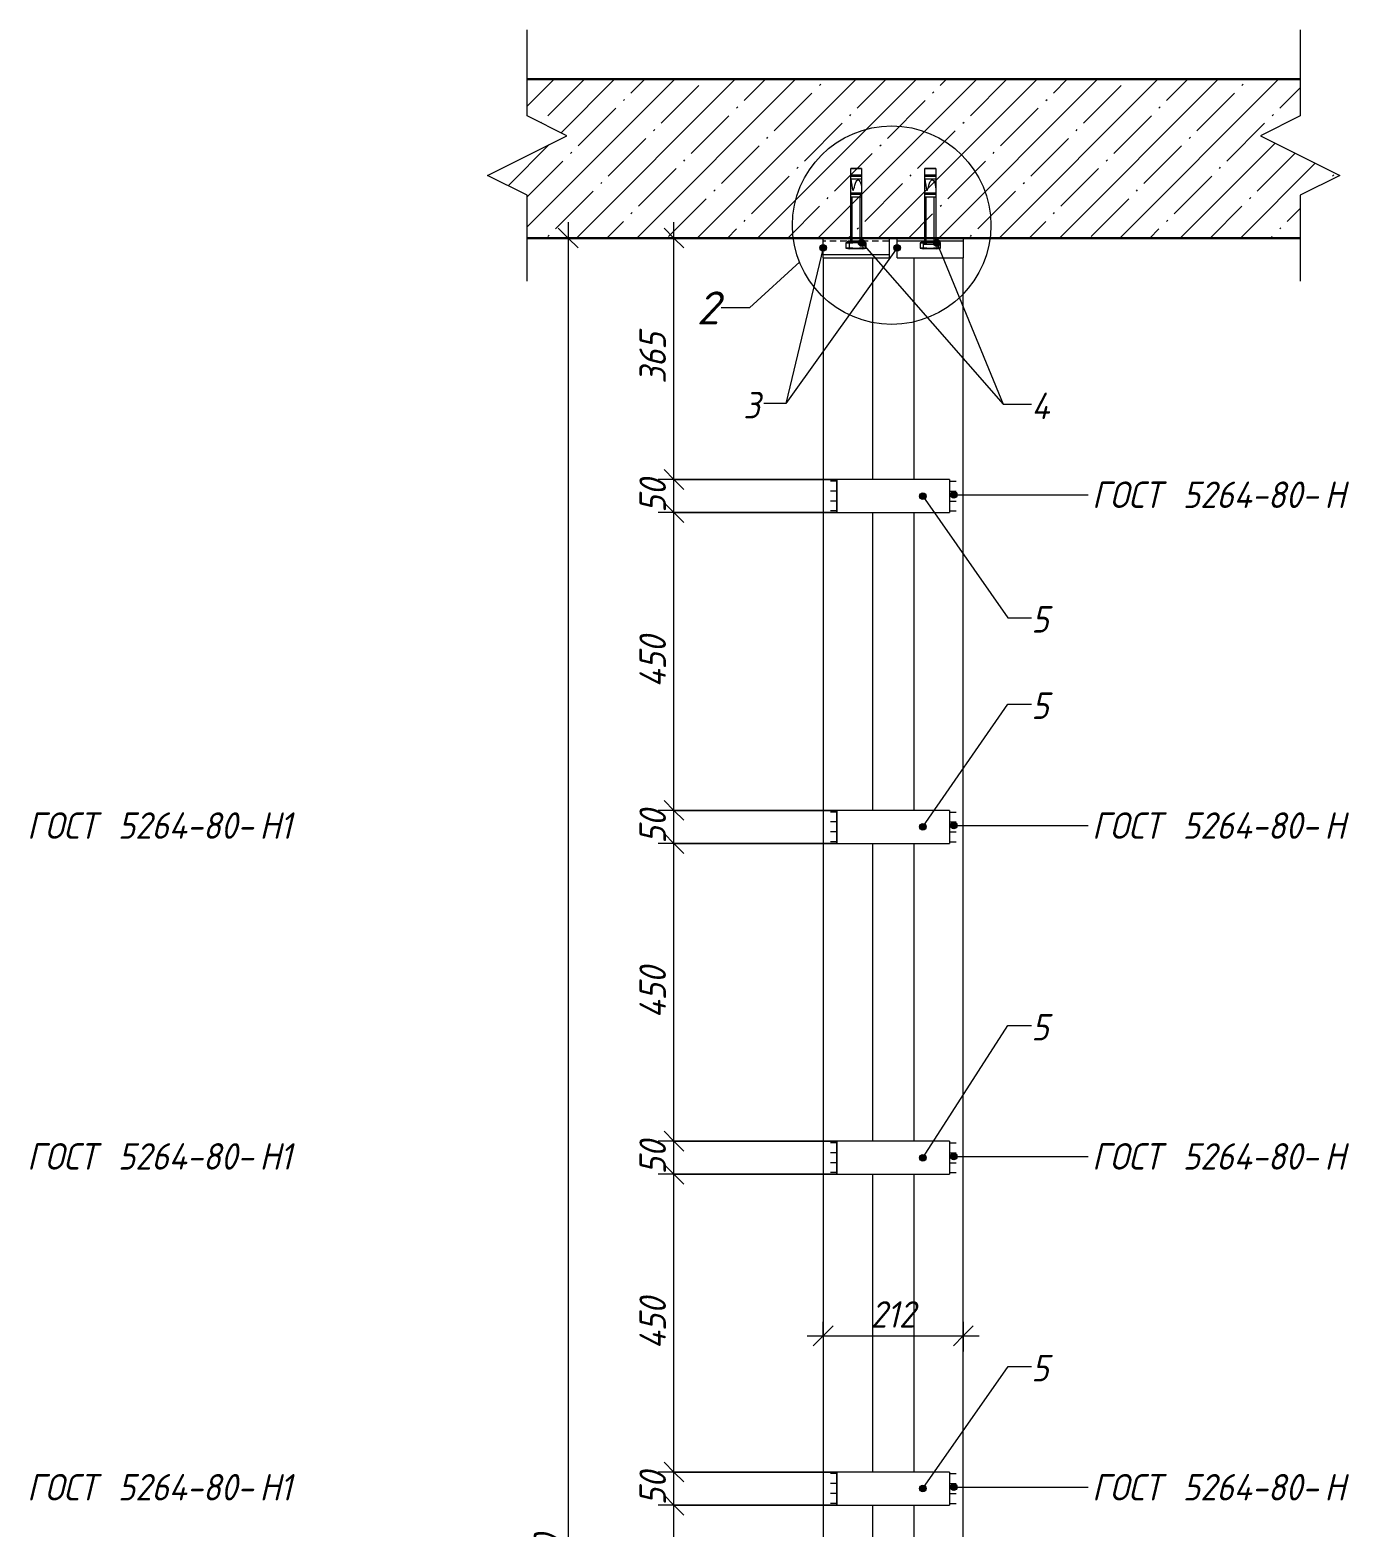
# Model space of a CAD drawing. Header units: millimetres. Extents: x 1214 to 43479, y -809 to 8550.
# Drawn here: x 31378 to 33372, y 1932 to 4194 of the extents above; entities that cross this region are included whole.
import ezdxf

# ---------------------------------------------------------------- set-up
doc = ezdxf.new("R2010")
doc.units = ezdxf.units.MM
doc.linetypes.add('200_ШТРИХ_ш1п0_6_', pattern=[16, 10, -6])
for name, color, linetype, lineweight in [('A-ANNO-DIMS', 7, 'Continuous', 9), ('A-ANNO-DIMS-20', 7, 'Continuous', 9), ('A-DETL-1', 7, '200_ШТРИХ_ш1п0_6_', 5), ('A-DETL-2', 7, 'Continuous', 5), ('A-DETL-GENF-2', 7, 'Continuous', 5), ('A-FLOR-FNSH-1', 7, 'Continuous', 30), ('A-FLOR-PATT-1', 7, 'Continuous', 5), ('A-GENM', 7, 'Continuous', 9), ('A-GENM-IDEN', 7, 'Continuous', 9), ('G-ANNO-TEXT', 7, 'Continuous', 9)]:
    doc.layers.add(name, color=color, linetype=linetype, lineweight=lineweight)
doc.styles.add('ISOCPEUR_I_4', font='isocpeui.ttf', dxfattribs={"width": 0.9, "height": 40})
doc.styles.add('ISOCPEUR_I_5', font='isocpeui.ttf', dxfattribs={"height": 50})
doc.dimstyles.new('ISO-2_0_0_9К_Средний', dxfattribs={"dimscale": 304.8, "dimtxt": 39.839247, "dimasz": 0.098425, "dimexe": 0.07874, "dimexo": 0, "dimgap": 0, "dimtad": 1, "dimdec": 0, "dimzin": 0, "dimdsep": 46, "dimtxsty": 'ISOCPEUR_I_4', "dimblk1": 'OBLIQUE', "dimblk2": 'OBLIQUE', "dimsah": 1, "dimcen": 0.09, "dimdle": 0.07874, "dimazin": 0, "dimtfac": 1, "dimtdec": 4, "dimtix": 1, "dimtmove": 0, "dimatfit": 3, "dimfxl": 1, "dimtvp": 1, "dimtolj": 1, "dimtzin": 0, "dimarcsym": 2})

# ---------------------------------------------------------------- blocks, each defined once
blk = doc.blocks.new('Фахверк_Влож_Полоса боковая - Полоса_Фахверка-25655111-АР1_1_Ф-14 и Ф-14_1')
at = {"layer": 'A-GENM'}
for p, q in [((-7885, 3465), (-7885, 3515)), ((-7715, 3515), (-7885, 3515)), ((-7715, 3515), (-7715, 3465)), ((-7885, 3465), (-7715, 3465))]:
    blk.add_line(p, q, dxfattribs=at)
blk = doc.blocks.new('Фахверк_Влож_Уголок - Уголок_Фахверка-26867229-АР1_1_Ф-14 и Ф-14_1')
at = {"layer": 'A-GENM'}
for p, q in [((-7769, 3850), (-7769, 3515)), ((-7694, -124), (-7694, 3850)), ((-7769, 3465), (-7769, 3015)), ((-7769, 2965), (-7769, 2515)), ((-7769, 2465), (-7769, 2015)), ((-7769, 1965), (-7769, 1515))]:
    blk.add_line(p, q, dxfattribs=at)
blk = doc.blocks.new('Фахверк_Влож_Полоса верхняя - Полоса верхняя_Фахверка-25545440-АР1_1_Ф-14 и Ф-14_1')
at = {"layer": 'A-GENM'}
for p, q in [((-7906, 3855), (-7906, 3880)), ((-7806, 3880), (-7806, 3855)), ((-7906, 3850), (-7906, 3855)), ((-7906, 3855), (-7806, 3855)), ((-7906, 3850), (-7806, 3850)), ((-7806, 3855), (-7806, 3850))]:
    blk.add_line(p, q, dxfattribs=at)
blk = doc.blocks.new('Фахверк_Влож_Полоса верхняя - Полоса верхняя_Фахверка-V36-АР1_1_Ф-14 и Ф-14_1')
at = {"layer": 'A-GENM'}
for p, q in [((-7794, 3875), (-7794, 3880)), ((-7794, 3850), (-7794, 3875)), ((-7694, 3875), (-7794, 3875)), ((-7694, 3880), (-7694, 3875)), ((-7694, 3875), (-7694, 3850)), ((-7794, 3850), (-7694, 3850))]:
    blk.add_line(p, q, dxfattribs=at)
blk = doc.blocks.new('Фахверк_Влож_Уголок - Уголок_Фахверка-26867230-АР1_1_Ф-14 и Ф-14_1')
at = {"layer": 'A-GENM'}
for p, q in [((-7906, 3850), (-7831, 3850)), ((-7906, 3850), (-7906, -124)), ((-7831, 3515), (-7831, 3850)), ((-7831, 3015), (-7831, 3465)), ((-7831, 2515), (-7831, 2965)), ((-7831, 2015), (-7831, 2465)), ((-7831, 1515), (-7831, 1965))]:
    blk.add_line(p, q, dxfattribs=at)
blk = doc.blocks.new('Фахверк_Влож_Анкерный болт - Анкерный болт_Фахверка-25085591-АР1_1_Ф-14 и Ф-14_1')
at = {"layer": 'A-GENM'}
for p, q in [((-7754, 3875), (-7754, 3870)), ((-7744, 3870), (-7754, 3870)), ((-7734, 3870), (-7744, 3870)), ((-7734, 3870), (-7734, 3875))]:
    blk.add_line(p, q, dxfattribs=at)
blk = doc.blocks.new('DET_L_Линия разрыва1 - М20-V37-АР1_1_Ф-14 и Ф-14_1')
at = {"layer": 'A-DETL-GENF-2'}
for p, q in [((-8353.1, 4064.6), (-8353.1, 4194.5)), ((-8293.1, 4034.6), (-8353.1, 4064.6)), ((-8413.1, 3974.6), (-8293.1, 4034.6)), ((-8353.1, 3944.6), (-8413.1, 3974.6)), ((-8353.1, 3814.6), (-8353.1, 3944.6))]:
    blk.add_line(p, q, dxfattribs=at)
blk = doc.blocks.new('DET_L_Линия разрыва1 - М20-27087724-АР1_1_Ф-14 и Ф-14_1')
at = {"layer": 'A-DETL-GENF-2'}
for p, q in [((-7184.9, 4194.5), (-7184.9, 4064.6)), ((-7184.9, 4064.6), (-7244.9, 4034.6)), ((-7244.9, 4034.6), (-7124.9, 3974.6)), ((-7124.9, 3974.6), (-7184.9, 3944.6)), ((-7184.9, 3944.6), (-7184.9, 3814.6))]:
    blk.add_line(p, q, dxfattribs=at)
blk = doc.blocks.new('DIMBLOCK132-АР1_1_Ф-14 и Ф-14_1')
at = {"layer": 'A-ANNO-DIMS-20', "lineweight": 20}
for p, q in [((32351.1, 1965), (32336.1, 1980)), ((32351.1, 1965), (32366.1, 1950)), ((32351.1, 1515), (32336.1, 1530)), ((32351.1, 1515), (32366.1, 1500))]:
    blk.add_line(p, q, dxfattribs=at)
at = {"layer": 'A-ANNO-DIMS-20'}
for p, q in [((32597.5, 1965), (32327.1, 1965)), ((32351.1, 1515), (32351.1, 1965)), ((32351.1, 1965), (32597.5, 1965)), ((32597.5, 1515), (32327.1, 1515)), ((32351.1, 1515), (32597.5, 1515))]:
    blk.add_line(p, q, dxfattribs=at)
at = {"layer": 'A-ANNO-DIMS-20', "color": 0, "insert": (32298.9, 1700.5), "char_height": 40, "width": 94.695, "attachment_point": 1, "rotation": 90, "line_spacing_factor": 1.149209, "style": 'ISOCPEUR_I_4'}
blk.add_mtext('450', dxfattribs=at)
blk = doc.blocks.new('_Oblique')
at = {"color": 0, "linetype": 'ByBlock', "lineweight": -2}
blk.add_line((-0.5, -0.5), (0.5, 0.5), dxfattribs=at)
blk = doc.blocks.new('DIMBLOCK133-АР1_1_Ф-14 и Ф-14_1')
at = {"layer": 'A-ANNO-DIMS-20'}
for p, q in [((32597.5, 2015), (32327.1, 2015)), ((32351.1, 1965), (32351.1, 2015)), ((32351.1, 2015), (32597.5, 2015)), ((32597.5, 1965), (32327.1, 1965)), ((32351.1, 1965), (32597.5, 1965))]:
    blk.add_line(p, q, dxfattribs=at)
at = {"layer": 'A-ANNO-DIMS-20', "lineweight": 20}
for p, q in [((32351.1, 2015), (32336.1, 2030)), ((32351.1, 2015), (32366.1, 2000)), ((32351.1, 1965), (32336.1, 1980)), ((32351.1, 1965), (32366.1, 1950))]:
    blk.add_line(p, q, dxfattribs=at)
at = {"layer": 'A-ANNO-DIMS-20', "color": 0, "insert": (32298.9, 1964.7), "char_height": 40, "width": 60.678, "attachment_point": 1, "rotation": 90, "line_spacing_factor": 1.149209, "style": 'ISOCPEUR_I_4'}
blk.add_mtext('50', dxfattribs=at)
blk = doc.blocks.new('DIMBLOCK134-АР1_1_Ф-14 и Ф-14_1')
at = {"layer": 'A-ANNO-DIMS-20', "lineweight": 20}
for p, q in [((32351.1, 2465), (32336.1, 2480)), ((32351.1, 2465), (32366.1, 2450)), ((32351.1, 2015), (32336.1, 2030)), ((32351.1, 2015), (32366.1, 2000))]:
    blk.add_line(p, q, dxfattribs=at)
at = {"layer": 'A-ANNO-DIMS-20'}
for p, q in [((32597.5, 2465), (32327.1, 2465)), ((32351.1, 2015), (32351.1, 2465)), ((32351.1, 2465), (32597.5, 2465)), ((32597.5, 2015), (32327.1, 2015)), ((32351.1, 2015), (32597.5, 2015))]:
    blk.add_line(p, q, dxfattribs=at)
at = {"layer": 'A-ANNO-DIMS-20', "color": 0, "insert": (32298.9, 2200.5), "char_height": 40, "width": 94.695, "attachment_point": 1, "rotation": 90, "line_spacing_factor": 1.149209, "style": 'ISOCPEUR_I_4'}
blk.add_mtext('450', dxfattribs=at)
blk = doc.blocks.new('DIMBLOCK135-АР1_1_Ф-14 и Ф-14_1')
at = {"layer": 'A-ANNO-DIMS-20'}
for p, q in [((32597.5, 2515), (32327.1, 2515)), ((32351.1, 2465), (32351.1, 2515)), ((32351.1, 2515), (32597.5, 2515)), ((32597.5, 2465), (32327.1, 2465)), ((32351.1, 2465), (32597.5, 2465))]:
    blk.add_line(p, q, dxfattribs=at)
at = {"layer": 'A-ANNO-DIMS-20', "lineweight": 20}
for p, q in [((32351.1, 2515), (32336.1, 2530)), ((32351.1, 2515), (32366.1, 2500)), ((32351.1, 2465), (32336.1, 2480)), ((32351.1, 2465), (32366.1, 2450))]:
    blk.add_line(p, q, dxfattribs=at)
at = {"layer": 'A-ANNO-DIMS-20', "color": 0, "insert": (32298.9, 2464.7), "char_height": 40, "width": 60.678, "attachment_point": 1, "rotation": 90, "line_spacing_factor": 1.149209, "style": 'ISOCPEUR_I_4'}
blk.add_mtext('50', dxfattribs=at)
blk = doc.blocks.new('DIMBLOCK136-АР1_1_Ф-14 и Ф-14_1')
at = {"layer": 'A-ANNO-DIMS-20'}
for p, q in [((32597.5, 2965), (32327.1, 2965)), ((32351.1, 2515), (32351.1, 2965)), ((32351.1, 2965), (32597.5, 2965)), ((32597.5, 2515), (32327.1, 2515)), ((32351.1, 2515), (32597.5, 2515))]:
    blk.add_line(p, q, dxfattribs=at)
at = {"layer": 'A-ANNO-DIMS-20', "lineweight": 20}
for p, q in [((32351.1, 2965), (32336.1, 2980)), ((32351.1, 2965), (32366.1, 2950)), ((32351.1, 2515), (32336.1, 2530)), ((32351.1, 2515), (32366.1, 2500))]:
    blk.add_line(p, q, dxfattribs=at)
at = {"layer": 'A-ANNO-DIMS-20', "color": 0, "insert": (32298.9, 2700.5), "char_height": 40, "width": 94.695, "attachment_point": 1, "rotation": 90, "line_spacing_factor": 1.149209, "style": 'ISOCPEUR_I_4'}
blk.add_mtext('450', dxfattribs=at)
blk = doc.blocks.new('DIMBLOCK137-АР1_1_Ф-14 и Ф-14_1')
at = {"layer": 'A-ANNO-DIMS-20'}
for p, q in [((32597.5, 3015), (32327.1, 3015)), ((32351.1, 2965), (32351.1, 3015)), ((32351.1, 3015), (32597.5, 3015)), ((32597.5, 2965), (32327.1, 2965)), ((32351.1, 2965), (32597.5, 2965))]:
    blk.add_line(p, q, dxfattribs=at)
at = {"layer": 'A-ANNO-DIMS-20', "lineweight": 20}
for p, q in [((32351.1, 3015), (32336.1, 3030)), ((32351.1, 3015), (32366.1, 3000)), ((32351.1, 2965), (32336.1, 2980)), ((32351.1, 2965), (32366.1, 2950))]:
    blk.add_line(p, q, dxfattribs=at)
at = {"layer": 'A-ANNO-DIMS-20', "color": 0, "insert": (32298.9, 2964.7), "char_height": 40, "width": 60.678, "attachment_point": 1, "rotation": 90, "line_spacing_factor": 1.149209, "style": 'ISOCPEUR_I_4'}
blk.add_mtext('50', dxfattribs=at)
blk = doc.blocks.new('DIMBLOCK138-АР1_1_Ф-14 и Ф-14_1')
at = {"layer": 'A-ANNO-DIMS-20'}
for p, q in [((32597.5, 3465), (32327.1, 3465)), ((32351.1, 3015), (32351.1, 3465)), ((32351.1, 3465), (32597.5, 3465)), ((32597.5, 3015), (32327.1, 3015)), ((32351.1, 3015), (32597.5, 3015))]:
    blk.add_line(p, q, dxfattribs=at)
at = {"layer": 'A-ANNO-DIMS-20', "lineweight": 20}
for p, q in [((32351.1, 3465), (32336.1, 3480)), ((32351.1, 3465), (32366.1, 3450)), ((32351.1, 3015), (32336.1, 3030)), ((32351.1, 3015), (32366.1, 3000))]:
    blk.add_line(p, q, dxfattribs=at)
at = {"layer": 'A-ANNO-DIMS-20', "color": 0, "insert": (32298.9, 3200.5), "char_height": 40, "width": 94.695, "attachment_point": 1, "rotation": 90, "line_spacing_factor": 1.149209, "style": 'ISOCPEUR_I_4'}
blk.add_mtext('450', dxfattribs=at)
blk = doc.blocks.new('DIMBLOCK139-АР1_1_Ф-14 и Ф-14_1')
at = {"layer": 'A-ANNO-DIMS-20', "lineweight": 20}
for p, q in [((32351.1, 3515), (32336.1, 3530)), ((32351.1, 3515), (32366.1, 3500)), ((32351.1, 3465), (32336.1, 3480)), ((32351.1, 3465), (32366.1, 3450))]:
    blk.add_line(p, q, dxfattribs=at)
at = {"layer": 'A-ANNO-DIMS-20'}
for p, q in [((32597.5, 3515), (32327.1, 3515)), ((32351.1, 3465), (32351.1, 3515)), ((32351.1, 3515), (32597.5, 3515)), ((32597.5, 3465), (32327.1, 3465)), ((32351.1, 3465), (32597.5, 3465))]:
    blk.add_line(p, q, dxfattribs=at)
at = {"layer": 'A-ANNO-DIMS-20', "color": 0, "insert": (32298.9, 3464.7), "char_height": 40, "width": 60.678, "attachment_point": 1, "rotation": 90, "line_spacing_factor": 1.149209, "style": 'ISOCPEUR_I_4'}
blk.add_mtext('50', dxfattribs=at)
blk = doc.blocks.new('DIMBLOCK140-АР1_1_Ф-14 и Ф-14_1')
at = {"layer": 'A-ANNO-DIMS-20', "lineweight": 20}
for p, q in [((32351.1, 3880), (32336.1, 3895)), ((32351.1, 3880), (32366.1, 3865)), ((32351.1, 3515), (32336.1, 3530)), ((32351.1, 3515), (32366.1, 3500))]:
    blk.add_line(p, q, dxfattribs=at)
at = {"layer": 'A-ANNO-DIMS-20'}
for p, q in [((32351.1, 3515), (32351.1, 3904)), ((32329.9, 3880), (32375.1, 3880)), ((32351.1, 3880), (32329.9, 3880)), ((32597.5, 3515), (32327.1, 3515)), ((32351.1, 3515), (32597.5, 3515))]:
    blk.add_line(p, q, dxfattribs=at)
at = {"layer": 'A-ANNO-DIMS-20', "color": 0, "insert": (32298.9, 3659.6), "char_height": 40, "width": 91.017, "attachment_point": 1, "rotation": 90, "line_spacing_factor": 1.149209, "style": 'ISOCPEUR_I_4'}
blk.add_mtext('365', dxfattribs=at)
blk = doc.blocks.new('DIMBLOCK141-АР1_1_Ф-14 и Ф-14_1')
at = {"layer": 'A-ANNO-DIMS-20', "lineweight": 20}
for p, q in [((32191.1, 3880), (32176.1, 3895)), ((32191.1, 3880), (32206.1, 3865)), ((32191.1, -130), (32176.1, -115)), ((32191.1, -130), (32206.1, -145))]:
    blk.add_line(p, q, dxfattribs=at)
at = {"layer": 'A-ANNO-DIMS-20'}
for p, q in [((32191.1, 3904), (32191.1, -154)), ((32212.3, 3880), (32167.1, 3880)), ((32191.1, 3880), (32212.3, 3880)), ((32212.3, -130), (32167.1, -130)), ((32191.1, -130), (32212.3, -130))]:
    blk.add_line(p, q, dxfattribs=at)
at = {"layer": 'A-ANNO-DIMS-20', "color": 0, "insert": (32138.9, 1826.7), "char_height": 40, "width": 115.84, "attachment_point": 1, "rotation": 90, "line_spacing_factor": 1.149209, "style": 'ISOCPEUR_I_4'}
blk.add_mtext('4010', dxfattribs=at)
blk = doc.blocks.new('DIMBLOCK142-АР1_1_Ф-14 и Ф-14_1')
at = {"layer": 'A-ANNO-DIMS-20'}
for p, q in [((32576.5, 2242.1), (32576.5, 2196.9)), ((32576.5, 2220.9), (32576.5, 2242.1)), ((32788.5, 2242.1), (32788.5, 2196.9)), ((32788.5, 2220.9), (32788.5, 2242.1)), ((32552.5, 2220.9), (32812.5, 2220.9))]:
    blk.add_line(p, q, dxfattribs=at)
at = {"layer": 'A-ANNO-DIMS-20', "lineweight": 20}
for p, q in [((32576.5, 2220.9), (32561.5, 2205.9)), ((32576.5, 2220.9), (32591.5, 2235.9)), ((32788.5, 2220.9), (32773.5, 2205.9)), ((32788.5, 2220.9), (32803.5, 2235.9))]:
    blk.add_line(p, q, dxfattribs=at)
at = {"layer": 'A-ANNO-DIMS-20', "color": 0, "insert": (32648.4, 2273.2), "char_height": 40, "width": 81.824, "attachment_point": 1, "line_spacing_factor": 1.149209, "style": 'ISOCPEUR_I_4'}
blk.add_mtext('212', dxfattribs=at)

msp = doc.modelspace()

# ---------------------------------------------------------------- hatches: boundary and pattern name
at = {"layer": 'A-FLOR-PATT-1'}
h = msp.add_hatch(dxfattribs=at)
h.set_pattern_fill('FP_15', color=256, style=0, pattern_type=2)
h.set_pattern_definition([(45, (32502.6, 4635), (-45.6197, 45.6197), []), (45, (32548.22, 4635), (-45.6197, 45.6197), [80.645, -16.129, 2.682, -13.447])])
h.paths.add_polyline_path([(32129.33766, 3880), (33297.59072, 3880), (33297.59072, 3944.60471), (33357.59072, 3974.60471), (33237.59072, 4034.60471), (33297.59072, 4064.60471), (33297.59072, 4120), (32129.33766, 4120), (32129.33766, 4064.60471), (32189.33766, 4034.60471), (32069.33766, 3974.60471), (32129.33766, 3944.60471)], flags=0)
at = {"layer": 'A-GENM-IDEN'}
h = msp.add_hatch(color=256, dxfattribs=at)
edge = h.paths.add_edge_path(flags=0)
edge.add_arc((32576.46419, 3865), 5, 0, 360)
h = msp.add_hatch(color=256, dxfattribs=at)
edge = h.paths.add_edge_path(flags=0)
edge.add_arc((32634.86476, 3872.5), 5, 0, 360)
h = msp.add_hatch(color=256, dxfattribs=at)
edge = h.paths.add_edge_path(flags=0)
edge.add_arc((32688.46419, 3865), 5, 0, 360)
h = msp.add_hatch(color=256, dxfattribs=at)
edge = h.paths.add_edge_path(flags=0)
edge.add_arc((32748.46419, 3872.5), 5, 0, 360)
h = msp.add_hatch(color=256, dxfattribs=at)
edge = h.paths.add_edge_path(flags=0)
edge.add_arc((32727.42769, 3490), 5, 0, 360)
h = msp.add_hatch(color=256, dxfattribs=at)
edge = h.paths.add_edge_path(flags=0)
edge.add_arc((32727.42769, 2990), 5, 0, 360)
h = msp.add_hatch(color=256, dxfattribs=at)
edge = h.paths.add_edge_path(flags=0)
edge.add_arc((32727.42769, 2490), 5, 0, 360)
h = msp.add_hatch(color=256, dxfattribs=at)
edge = h.paths.add_edge_path(flags=0)
edge.add_arc((32727.42769, 1990), 5, 0, 360)
at = {"layer": 'G-ANNO-TEXT'}
h = msp.add_hatch(color=256, dxfattribs=at)
edge = h.paths.add_edge_path(flags=0)
edge.add_arc((32773.94133, 3491.99135), 5, 0, 360)
h = msp.add_hatch(color=256, dxfattribs=at)
edge = h.paths.add_edge_path(flags=0)
edge.add_arc((32773.94133, 2991.99135), 5, 0, 360)
h = msp.add_hatch(color=256, dxfattribs=at)
edge = h.paths.add_edge_path(flags=0)
edge.add_arc((32773.94133, 2491.99135), 5, 0, 360)
h = msp.add_hatch(color=256, dxfattribs=at)
edge = h.paths.add_edge_path(flags=0)
edge.add_arc((32773.94133, 1991.99135), 5, 0, 360)

# ---------------------------------------------------------------- linework, layer by layer
at = {"layer": 'A-DETL-1'}
msp.add_line((32676.46419, 3875), (32576.46419, 3875), dxfattribs=at)
at = {"layer": 'A-DETL-2'}
for p, q in [((32634.73029, 3985), (32618.19809, 3985)), ((32618.19809, 3985), (32634.73029, 3985)), ((32618.19809, 3875), (32618.19809, 3985)), ((32634.73029, 3985), (32634.73029, 3875)), ((32746.73029, 3985), (32730.19809, 3985)), ((32730.19809, 3985), (32746.73029, 3985)), ((32730.19809, 3875), (32730.19809, 3985)), ((32746.73029, 3985), (32746.73029, 3875)), ((32618.19809, 3973.35324), (32634.73029, 3973.35324)), ((32618.19809, 3969.22019), (32634.73029, 3969.22019)), ((32619.17002, 3975.41977), (32633.75836, 3975.41977)), ((32730.19809, 3973.35324), (32746.73029, 3973.35324)), ((32730.19809, 3969.22019), (32746.73029, 3969.22019)), ((32731.17002, 3975.41977), (32745.75836, 3975.41977)), ((32618.19809, 3948.25726), (32634.73029, 3948.25726)), ((32618.19809, 3946.19073), (32634.73029, 3946.19073)), ((32618.19809, 3942.05768), (32634.73029, 3942.05768)), ((32620.26462, 3946.19073), (32620.26462, 3948.25726)), ((32620.30654, 3875), (32620.30654, 3942.05768)), ((32620.35334, 3946.19073), (32620.35334, 3948.25726)), ((32632.62185, 3875), (32632.62185, 3942.05768)), ((32730.19809, 3948.25726), (32746.73029, 3948.25726)), ((32730.19809, 3946.19073), (32746.73029, 3946.19073)), ((32730.19809, 3942.05768), (32746.73029, 3942.05768)), ((32732.26462, 3946.19073), (32732.26462, 3948.25726)), ((32732.30654, 3875), (32732.30654, 3942.05768)), ((32732.35334, 3946.19073), (32732.35334, 3948.25726)), ((32744.62185, 3875), (32744.62185, 3942.05768)), ((32616.54487, 3873.56419), (32611.05627, 3872.79533)), ((32611.05627, 3872.79533), (32611.05627, 3864.60205)), ((32613.78951, 3873.56419), (32613.78951, 3875)), ((32639.13888, 3875), (32613.78951, 3875)), ((32639.13888, 3873.56419), (32613.78951, 3873.56419)), ((32616.54487, 3863.81573), (32616.54487, 3873.56419)), ((32636.38351, 3873.56419), (32616.54487, 3873.56419)), ((32620.92061, 3875), (32622.96334, 3875)), ((32641.87212, 3872.79533), (32636.38351, 3873.56419)), ((32636.38351, 3873.56419), (32636.38351, 3863.81573)), ((32639.13888, 3875), (32639.13888, 3873.56419)), ((32641.87212, 3864.60205), (32641.87212, 3872.79533)), ((32728.54487, 3873.56419), (32723.05627, 3872.79533)), ((32723.05627, 3872.79533), (32723.05627, 3864.60205)), ((32725.78951, 3873.56419), (32725.78951, 3875)), ((32751.13888, 3875), (32725.78951, 3875)), ((32751.13888, 3873.56419), (32725.78951, 3873.56419)), ((32728.54487, 3863.81573), (32728.54487, 3873.56419)), ((32748.38351, 3873.56419), (32728.54487, 3873.56419)), ((32732.92061, 3875), (32734.96334, 3875)), ((32753.87212, 3872.79533), (32748.38351, 3873.56419)), ((32748.38351, 3873.56419), (32748.38351, 3863.81573)), ((32751.13888, 3875), (32751.13888, 3873.56419)), ((32753.87212, 3864.60205), (32753.87212, 3872.79533)), ((32611.05627, 3864.60205), (32616.54487, 3863.83319)), ((32636.38351, 3863.81573), (32616.54487, 3863.81573)), ((32636.38351, 3863.83319), (32641.87212, 3864.60205)), ((32723.05627, 3864.60205), (32728.54487, 3863.83319)), ((32748.38351, 3863.81573), (32728.54487, 3863.81573)), ((32748.38351, 3863.83319), (32753.87212, 3864.60205)), ((32597.46419, 3512.5), (32587.46419, 3512.5)), ((32597.46419, 3515), (32597.46419, 3465)), ((32767.46419, 3515), (32767.46419, 3465)), ((32767.46419, 3512.5), (32777.46419, 3512.5)), ((32597.46419, 3497.5), (32587.46419, 3497.5)), ((32767.46419, 3497.5), (32777.46419, 3497.5)), ((32597.46419, 3482.5), (32587.46419, 3482.5)), ((32597.46419, 3467.5), (32587.46419, 3467.5)), ((32767.46419, 3482.5), (32777.46419, 3482.5)), ((32767.46419, 3467.5), (32777.46419, 3467.5)), ((32597.46419, 3012.5), (32587.46419, 3012.5)), ((32597.46419, 3015), (32597.46419, 2965)), ((32767.46419, 3015), (32767.46419, 2965)), ((32767.46419, 3012.5), (32777.46419, 3012.5)), ((32597.46419, 2997.5), (32587.46419, 2997.5)), ((32767.46419, 2997.5), (32777.46419, 2997.5)), ((32597.46419, 2982.5), (32587.46419, 2982.5)), ((32597.46419, 2967.5), (32587.46419, 2967.5)), ((32767.46419, 2982.5), (32777.46419, 2982.5)), ((32767.46419, 2967.5), (32777.46419, 2967.5)), ((32597.46419, 2512.5), (32587.46419, 2512.5)), ((32597.46419, 2515), (32597.46419, 2465)), ((32767.46419, 2515), (32767.46419, 2465)), ((32767.46419, 2512.5), (32777.46419, 2512.5)), ((32597.46419, 2497.5), (32587.46419, 2497.5)), ((32767.46419, 2497.5), (32777.46419, 2497.5)), ((32597.46419, 2482.5), (32587.46419, 2482.5)), ((32597.46419, 2467.5), (32587.46419, 2467.5)), ((32767.46419, 2482.5), (32777.46419, 2482.5)), ((32767.46419, 2467.5), (32777.46419, 2467.5)), ((32597.46419, 2015), (32597.46419, 1965)), ((32767.46419, 2015), (32767.46419, 1965)), ((32597.46419, 2012.5), (32587.46419, 2012.5)), ((32597.46419, 1997.5), (32587.46419, 1997.5)), ((32767.46419, 2012.5), (32777.46419, 2012.5)), ((32767.46419, 1997.5), (32777.46419, 1997.5)), ((32597.46419, 1982.5), (32587.46419, 1982.5)), ((32767.46419, 1982.5), (32777.46419, 1982.5)), ((32597.46419, 1967.5), (32587.46419, 1967.5)), ((32767.46419, 1967.5), (32777.46419, 1967.5))]:
    msp.add_line(p, q, dxfattribs=at)
msp.add_circle((32680.19295, 3899.36492), 150, dxfattribs=at)
for centre, radius, start, end in [((32619.37869, 3974.0598), 1.37588, 98.72344894, 149.10051454), ((32633.54969, 3974.0598), 1.37588, 30.89948539, 81.27655106), ((32731.37869, 3974.0598), 1.37588, 98.72344894, 149.10051454), ((32745.54969, 3974.0598), 1.37588, 30.89948539, 81.27655106), ((32614.18512, 3868.25725), 4.22871, 56.08031185, 137.72360384), ((32626.46419, 3829.84117), 42.8477, 76.61449587, 103.38550413), ((32638.74326, 3868.25725), 4.22871, 42.27639616, 123.91968816), ((32726.18512, 3868.25725), 4.22871, 56.08031185, 137.72360384), ((32738.46419, 3829.84117), 42.8477, 76.61449587, 103.38550413), ((32750.74326, 3868.25725), 4.22871, 42.27639616, 123.91968816), ((32614.18512, 3869.12267), 4.22871, 222.27639616, 303.91968815), ((32626.46419, 3907.53875), 42.8477, 256.61449587, 283.38550413), ((32638.74326, 3869.12267), 4.22871, 236.08031184, 317.72360384), ((32726.18512, 3869.12267), 4.22871, 222.27639616, 303.91968815), ((32738.46419, 3907.53875), 42.8477, 256.61449587, 283.38550413), ((32750.74326, 3869.12267), 4.22871, 236.08031184, 317.72360384)]:
    msp.add_arc(centre, radius, start, end, dxfattribs=at)
for points in [[(32618.19809, 3969.22019), (32619.37793, 3964.50355), (32621.83988, 3939.04506), (32625.60095, 3976.51719), (32634.73029, 3964.52941), (32634.73029, 3953.5314)], [(32730.19809, 3969.22019), (32731.37793, 3964.50355), (32733.83988, 3939.04506), (32737.60095, 3976.51719), (32746.73029, 3964.52941), (32746.73029, 3953.5314)]]:
    msp.add_open_spline(points, degree=3, knots=[3.9471277548, 3.9471277548, 3.9471277548, 3.9471277548, 10.0959961781, 20.1294367149, 28.5838158581, 28.5838158581, 28.5838158581, 28.5838158581], dxfattribs=at)
at = {"layer": 'A-FLOR-FNSH-1'}
for p, q in [((33297.59072, 4120), (32129.33766, 4120)), ((32129.33766, 3880), (33297.59072, 3880))]:
    msp.add_line(p, q, dxfattribs=at)
at = {"layer": 'A-GENM-IDEN'}
for p, q in [((32634.86476, 3872.5), (32848.97269, 3628.72974)), ((32748.46419, 3872.5), (32848.56762, 3628.72974)), ((32688.46419, 3865), (32519.95458, 3629.8563)), ((32576.46419, 3865), (32519.95458, 3629.8563)), ((32519.95458, 3629.8563), (32486.71641, 3629.8563)), ((32519.95458, 3629.8563), (32486.71641, 3629.8563)), ((32848.56762, 3628.72974), (32891.41716, 3628.72974)), ((32848.97269, 3628.72974), (32891.41716, 3628.72974)), ((32727.42769, 3490), (32855.78556, 3306.15089)), ((32855.78556, 3306.15089), (32891.41716, 3306.15089)), ((32727.42769, 2990), (32855.78556, 3175.62376)), ((32855.78556, 3175.62376), (32891.41716, 3175.62376)), ((32727.42769, 2490), (32855.78556, 2689.71314)), ((32855.78556, 2689.71314), (32891.41716, 2689.71314)), ((32727.42769, 1990), (32856.32435, 2174.50572)), ((32856.32435, 2174.50572), (32891.41716, 2174.50572))]:
    msp.add_line(p, q, dxfattribs=at)
for centre in [(32576.46419, 3865), (32634.86476, 3872.5), (32688.46419, 3865), (32748.46419, 3872.5), (32727.42769, 3490), (32727.42769, 2990), (32727.42769, 2490), (32727.42769, 1990)]:
    msp.add_circle(centre, 5, dxfattribs=at)
at = {"layer": 'G-ANNO-TEXT'}
for p, q in [((32541.15554, 3844.03917), (32465.16985, 3774.32502)), ((32441.80443, 3774.32502), (32422.41764, 3774.32502)), ((32465.16985, 3774.32502), (32441.80443, 3774.32502)), ((32773.94133, 3491.99135), (32977.10324, 3491.99135)), ((32773.94133, 2991.99135), (32977.10324, 2991.99135)), ((32773.94133, 2491.99135), (32977.10324, 2491.99135)), ((32773.94133, 1991.99135), (32977.10324, 1991.99135))]:
    msp.add_line(p, q, dxfattribs=at)
for centre in [(32773.94133, 3491.99135), (32773.94133, 2991.99135), (32773.94133, 2491.99135), (32773.94133, 1991.99135)]:
    msp.add_circle(centre, 5, dxfattribs=at)

# ---------------------------------------------------------------- block references
at = {"layer": 'A-DETL-GENF-2'}
for name in ['DET_L_Линия разрыва1 - М20-V37-АР1_1_Ф-14 и Ф-14_1', 'DET_L_Линия разрыва1 - М20-27087724-АР1_1_Ф-14 и Ф-14_1']:
    msp.add_blockref(name, (40482.4642, 0), dxfattribs=at)
at = {"layer": 'A-GENM'}
for name, p in [('Фахверк_Влож_Полоса верхняя - Полоса верхняя_Фахверка-25545440-АР1_1_Ф-14 и Ф-14_1', (40482.4642, 0)), ('Фахверк_Влож_Полоса верхняя - Полоса верхняя_Фахверка-V36-АР1_1_Ф-14 и Ф-14_1', (40482.4642, 0)), ('Фахверк_Влож_Анкерный болт - Анкерный болт_Фахверка-25085591-АР1_1_Ф-14 и Ф-14_1', (40482.4642, 0)), ('Фахверк_Влож_Уголок - Уголок_Фахверка-26867230-АР1_1_Ф-14 и Ф-14_1', (40482.4642, 0)), ('Фахверк_Влож_Уголок - Уголок_Фахверка-26867229-АР1_1_Ф-14 и Ф-14_1', (40482.4642, 0)), ('Фахверк_Влож_Полоса боковая - Полоса_Фахверка-25655111-АР1_1_Ф-14 и Ф-14_1', (40482.4642, 0)), ('Фахверк_Влож_Полоса боковая - Полоса_Фахверка-25655111-АР1_1_Ф-14 и Ф-14_1', (40482.4642, -500)), ('Фахверк_Влож_Полоса боковая - Полоса_Фахверка-25655111-АР1_1_Ф-14 и Ф-14_1', (40482.4642, -1000)), ('Фахверк_Влож_Полоса боковая - Полоса_Фахверка-25655111-АР1_1_Ф-14 и Ф-14_1', (40482.4642, -1500))]:
    msp.add_blockref(name, p, dxfattribs=at)

# ---------------------------------------------------------------- texts
at = {"layer": 'A-GENM-IDEN', "char_height": 40, "attachment_point": 1, "style": 'ISOCPEUR_I_4'}
for s, insert, width in [('\\fISOCPEUR|b0|i1|c204|p34|;\\W.9;3', (32455.78772, 3647.37921), 31.746825), ('\\fISOCPEUR|b0|i1|c204|p34|;\\W.9;3', (32455.78772, 3647.37921), 31.746825), ('\\fISOCPEUR|b0|i1|c204|p34|;\\W.9;4', (32891.41716, 3646.25265), 37.518975), ('\\fISOCPEUR|b0|i1|c204|p34|;\\W.9;4', (32891.41716, 3646.25265), 37.518975), ('\\fISOCPEUR|b0|i1|c204|p34|;\\W.9;5', (32891.41716, 3323.6738), 31.746825), ('\\fISOCPEUR|b0|i1|c204|p34|;\\W.9;5', (32891.41716, 3193.14668), 31.746825), ('\\fISOCPEUR|b0|i1|c204|p34|;\\W.9;5', (32891.41716, 2707.23605), 31.746825), ('\\fISOCPEUR|b0|i1|c204|p34|;\\W.9;5', (32891.41716, 2192.02864), 31.746825)]:
    msp.add_mtext(s, dxfattribs=dict(at, insert=insert, width=width))
at = {"layer": 'G-ANNO-TEXT', "attachment_point": 1}
for s, insert, char_height, width, style in [('\\fISOCPEUR|b0|i1|c204|p34|;2', (32385.37597, 3799.32502), 50, 44.8945, 'ISOCPEUR_I_5'), ('ГОСТ', (32983.10324, 3511.99135), 40, 138.5316, 'ISOCPEUR_I_4'), (' 5264-80-', (33097.40324, 3511.99135), 40, 287.1644625, 'ISOCPEUR_I_4'), ('\\fISOCPEUR|b0|i1|c204|p34|;\\W.9;Н', (33334.33761, 3511.99135), 40, 37.518975, 'ISOCPEUR_I_4'), ('ГОСТ', (31373.2837, 3011.99135), 40, 138.5316, 'ISOCPEUR_I_4'), (' 5264-80-', (31487.5837, 3011.99135), 40, 287.1644625, 'ISOCPEUR_I_4'), ('\\fISOCPEUR|b0|i1|c204|p34|;\\W.9;Н', (31724.51808, 3011.99135), 40, 37.518975, 'ISOCPEUR_I_4'), ('\\fISOCPEUR|b0|i1|c204|p34|;\\W.9;1', (31755.47433, 3011.99135), 40, 23.0886, 'ISOCPEUR_I_4'), ('ГОСТ', (32983.10324, 3011.99135), 40, 138.5316, 'ISOCPEUR_I_4'), (' 5264-80-', (33097.40324, 3011.99135), 40, 287.1644625, 'ISOCPEUR_I_4'), ('\\fISOCPEUR|b0|i1|c204|p34|;\\W.9;Н', (33334.33761, 3011.99135), 40, 37.518975, 'ISOCPEUR_I_4'), ('ГОСТ', (31373.2837, 2511.99135), 40, 138.5316, 'ISOCPEUR_I_4'), (' 5264-80-', (31487.5837, 2511.99135), 40, 287.1644625, 'ISOCPEUR_I_4'), ('\\fISOCPEUR|b0|i1|c204|p34|;\\W.9;Н', (31724.51808, 2511.99135), 40, 37.518975, 'ISOCPEUR_I_4'), ('\\fISOCPEUR|b0|i1|c204|p34|;\\W.9;1', (31755.47433, 2511.99135), 40, 23.0886, 'ISOCPEUR_I_4'), ('ГОСТ', (32983.10324, 2511.99135), 40, 138.5316, 'ISOCPEUR_I_4'), (' 5264-80-', (33097.40324, 2511.99135), 40, 287.1644625, 'ISOCPEUR_I_4'), ('\\fISOCPEUR|b0|i1|c204|p34|;\\W.9;Н', (33334.33761, 2511.99135), 40, 37.518975, 'ISOCPEUR_I_4'), ('ГОСТ', (31373.2837, 2011.99135), 40, 138.5316, 'ISOCPEUR_I_4'), (' 5264-80-', (31487.5837, 2011.99135), 40, 287.1644625, 'ISOCPEUR_I_4'), ('\\fISOCPEUR|b0|i1|c204|p34|;\\W.9;Н', (31724.51808, 2011.99135), 40, 37.518975, 'ISOCPEUR_I_4'), ('\\fISOCPEUR|b0|i1|c204|p34|;\\W.9;1', (31755.47433, 2011.99135), 40, 23.0886, 'ISOCPEUR_I_4'), ('ГОСТ', (32983.10324, 2011.99135), 40, 138.5316, 'ISOCPEUR_I_4'), (' 5264-80-', (33097.40324, 2011.99135), 40, 287.1644625, 'ISOCPEUR_I_4'), ('\\fISOCPEUR|b0|i1|c204|p34|;\\W.9;Н', (33334.33761, 2011.99135), 40, 37.518975, 'ISOCPEUR_I_4')]:
    msp.add_mtext(s, dxfattribs=dict(at, insert=insert, char_height=char_height, width=width, style=style))

# ---------------------------------------------------------------- dimensions: what is measured, and where the dimension line sits
at = {"layer": 'A-ANNO-DIMS'}
for base, p1, p2, override, picture, middle in [((32191.12841, -130), (32212.34161, 3880), (32212.34161, -130), {"dimpost": '<>', "dimfxl": 4010}, 'DIMBLOCK141-АР1_1_Ф-14 и Ф-14_1', (32171.12841, 1875)), ((32351.12841, 3880), (32597.46419, 3515), (32329.91521, 3880), {"dimpost": '<>', "dimfxl": 452.556582}, 'DIMBLOCK140-АР1_1_Ф-14 и Ф-14_1', (32331.12841, 3697.5)), ((32351.12841, 3515), (32597.46419, 3465), (32597.46419, 3515), {"dimpost": '<>', "dimfxl": 50}, 'DIMBLOCK139-АР1_1_Ф-14 и Ф-14_1', (32331.12841, 3490)), ((32351.12841, 3465), (32597.46419, 3015), (32597.46419, 3465), {"dimpost": '<>', "dimfxl": 450}, 'DIMBLOCK138-АР1_1_Ф-14 и Ф-14_1', (32331.12841, 3240)), ((32351.12841, 3015), (32597.46419, 2965), (32597.46419, 3015), {"dimpost": '<>', "dimfxl": 50}, 'DIMBLOCK137-АР1_1_Ф-14 и Ф-14_1', (32331.12841, 2990)), ((32351.12841, 2965), (32597.46419, 2515), (32597.46419, 2965), {"dimpost": '<>', "dimfxl": 450}, 'DIMBLOCK136-АР1_1_Ф-14 и Ф-14_1', (32331.12841, 2740)), ((32351.12841, 2515), (32597.46419, 2465), (32597.46419, 2515), {"dimpost": '<>', "dimfxl": 50}, 'DIMBLOCK135-АР1_1_Ф-14 и Ф-14_1', (32331.12841, 2490)), ((32351.12841, 2465), (32597.46419, 2015), (32597.46419, 2465), {"dimpost": '<>', "dimfxl": 450}, 'DIMBLOCK134-АР1_1_Ф-14 и Ф-14_1', (32331.12841, 2240)), ((32351.12841, 2015), (32597.46419, 1965), (32597.46419, 2015), {"dimpost": '<>', "dimfxl": 50}, 'DIMBLOCK133-АР1_1_Ф-14 и Ф-14_1', (32331.12841, 1990)), ((32351.12841, 1965), (32597.46419, 1515), (32597.46419, 1965), {"dimpost": '<>', "dimfxl": 450}, 'DIMBLOCK132-АР1_1_Ф-14 и Ф-14_1', (32331.12841, 1740))]:
    dim = msp.add_linear_dim(base=base, p1=p1, p2=p2, angle=90, dimstyle='ISO-2_0_0_9К_Средний', override=override, dxfattribs=at)
    dim.commit()
    dim.dimension.update_dxf_attribs({"geometry": picture, "text_midpoint": middle})
dim = msp.add_linear_dim(base=(32788.46419, 2220.91604), p1=(32576.46419, 2242.12924), p2=(32788.46419, 2242.12924), dimstyle='ISO-2_0_0_9К_Средний', override={"dimpost": '<>', "dimfxl": 212}, dxfattribs=at)
dim.commit()
dim.dimension.update_dxf_attribs({"geometry": 'DIMBLOCK142-АР1_1_Ф-14 и Ф-14_1', "text_midpoint": (32682.46419, 2240.91604)})

doc.saveas('drawing.dxf')
